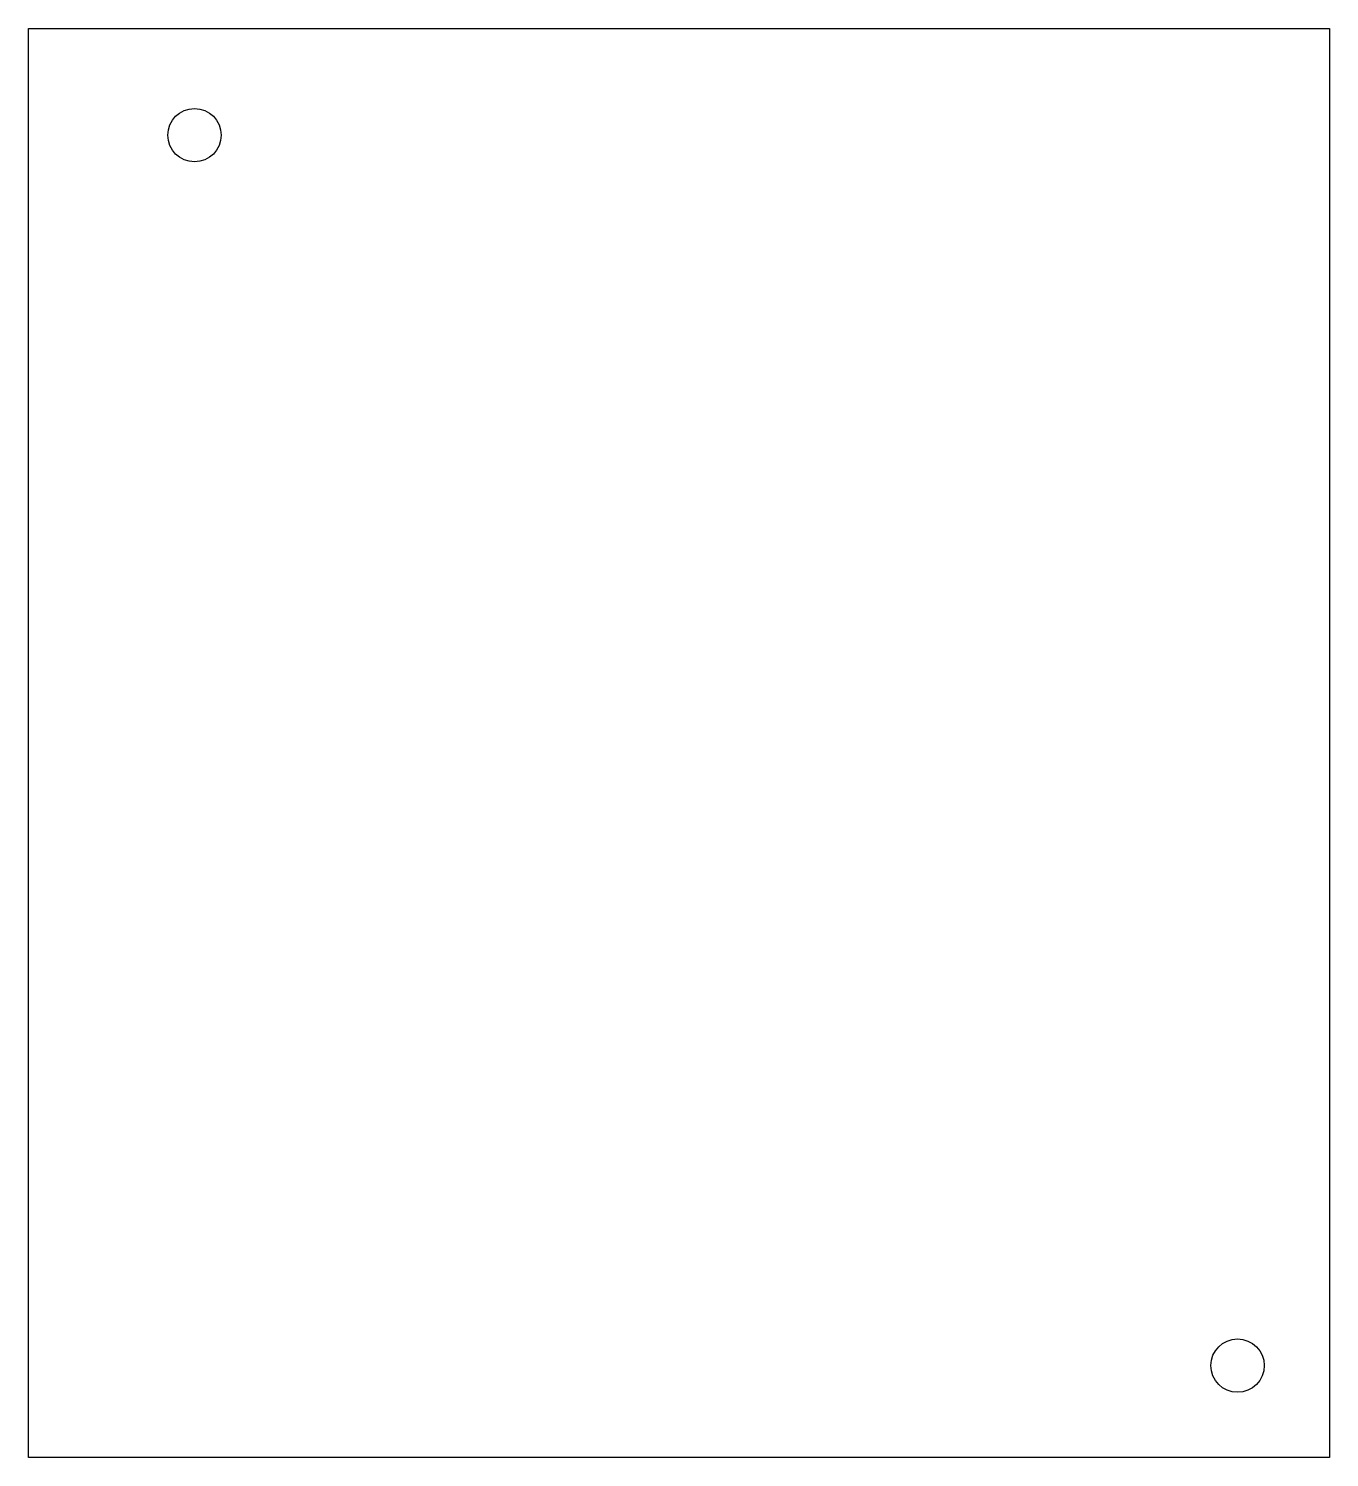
# Model space of a CAD drawing. Header units: millimetres. Extents: x 0 to 110, y 0 to 121.
import ezdxf

# ---------------------------------------------------------------- set-up
doc = ezdxf.new("R2010")
doc.units = ezdxf.units.MM

msp = doc.modelspace()

# ---------------------------------------------------------------- linework, layer by layer
for p, q in [((0, 0), (0, 120.58)), ((0, 120.58), (109.75, 120.58)), ((109.75, 120.58), (109.75, 0)), ((109.75, 0), (0, 0))]:
    msp.add_line(p, q)
for centre in [(14, 111.58), (102, 7.75)]:
    msp.add_circle(centre, 2.25)

doc.saveas('drawing.dxf')
